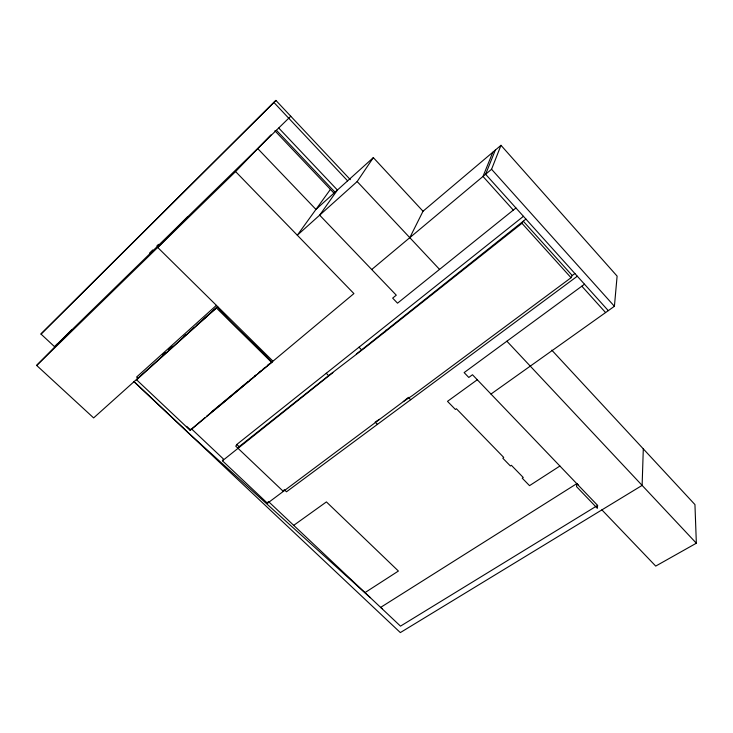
<?xml version="1.0" encoding="UTF-8"?>
<svg xmlns="http://www.w3.org/2000/svg" width="733" height="733" viewBox="0 0 733 733"><rect width="100%" height="100%" fill="white"/><g stroke="black" fill="none" stroke-linecap="round" stroke-linejoin="round"><path stroke-width="1.1" d="M643.299 448.871L642.126 485.393L400.337 632.588L133.992 381.71M578.392 485.054L576.779 483.652L576.541 486.639L597.349 508.345L597.606 505.404L472.483 374.746L468.79 377.449L464.136 372.593L584.513 284.221M490.982 394.061L614.41 306.293L617.113 276.112L500.987 145.317L423.014 211.232L409.802 237.666M371.713 269.524L491.568 169.277L500.987 145.317M495.316 150.109L485.613 174.262L608.28 310.645M492.814 152.226L482.983 176.451L513.302 210.105M385.173 331.747L385.906 330.18M216.391 305.359L136.604 377.046L137.859 378.237L136.595 379.804L190.186 430.353L191.313 428.695L223.473 459.05L222.438 460.773L267.481 503.25L268.397 501.454L400.493 626.138L597.606 505.404M267.481 503.25L403.269 401.647L412.569 395.463L571.044 277.725L572.226 275.526L574.901 273.528M238.078 448.367L239.086 446.663L328.622 375.626L365.401 347.424L521.969 223.299L523.28 221.183L572.226 275.526M523.435 216.317L236.796 444.482L235.779 446.186L283.369 491.449L284.257 489.662L286.493 491.779L577.311 276.213M190.186 430.353L353.911 293.585L235.595 171.577L270.917 134.89M330.418 189.389L297.314 235.22L357.163 181.546L373.335 157.632L423.014 211.232M136.595 379.804L217.692 306.632L93.632 417.911L36.65 365.428L71.587 329.85M290.763 116.235L54.581 346.718L40.966 334.037L275.901 100.412L350.319 179.64M187.254 217.069L157.714 247.461L272.786 360.993M54.581 346.718L57.302 343.951M275.901 100.412L40.966 334.037M149.505 253.142L152.776 249.944M156.88 245.94L158.511 244.346M36.65 365.428L235.595 171.577M373.335 157.632L315.95 209.418L257.723 148.588M172.603 346.233L168.599 349.788M162.717 355.001L165.264 352.729M194.043 327.541L189.407 331.6M356.311 354.048L525.928 219.085M332.892 372.621L222.438 460.773M204.947 417.682L190.47 429.941L186.695 426.386M197.049 324.93L217.435 306.971C234.34 326.634 254.406 343.246 272.062 362.166L266.519 366.628A220.166 37.163 -46.3 0 0 257.769 373.803M403.269 401.647L408.354 397.378L410.672 399.732M183.781 336.401L186.063 334.505M187.355 431.975L370.33 597.67M211.461 411.946L248.258 381.38M250.008 379.923L251.758 378.466M254.388 376.276L256.138 374.829M258.767 372.639L260.517 371.182M263.147 369.001L264.897 367.545M267.527 365.364L269.286 363.907M222.832 403.058L249.623 380.665A220.166 37.163 -46.3 0 1 255.341 375.827M222.062 403.7L206.486 416.371M515.94 207.98L397.524 303.178L392.659 298.111L396.287 295.179L319.67 215.172L337.409 190.058L278.778 128.055M477.284 379.758L447.496 401.345L455.413 409.472L456.412 408.757L503.708 457.401L502.829 458.217L510.379 465.968L511.387 465.299L523.252 477.495L522.235 478.154L529.528 485.649L559.902 466.023M293.713 525.35L326.414 501.913L398.404 571.044L364.979 592.621M376.02 421.521L379.52 419.294M576.779 483.652L380.638 607.4L382.406 608.692M551.775 350.136L694.948 504.588L696.35 543.208L655.723 566.087L601.894 509.875M134.084 381.627L187.446 431.902M236.796 444.482L239.086 446.663M216.556 308.107L271.806 362.578M326.267 373.262L328.622 375.626M375.14 422.08L377.431 424.37M359.005 347.204L361.387 349.632M276.46 130.318L335.045 192.183M274.875 130.767L334.349 193.53M273.849 102.391L347.616 180.84M357.163 181.546L439.553 269.396M506.897 341.202L696.35 543.208M521.969 223.299L571.044 277.725M581.828 286.191L605.586 312.56M491.568 169.277L614.41 306.293"/></g></svg>
